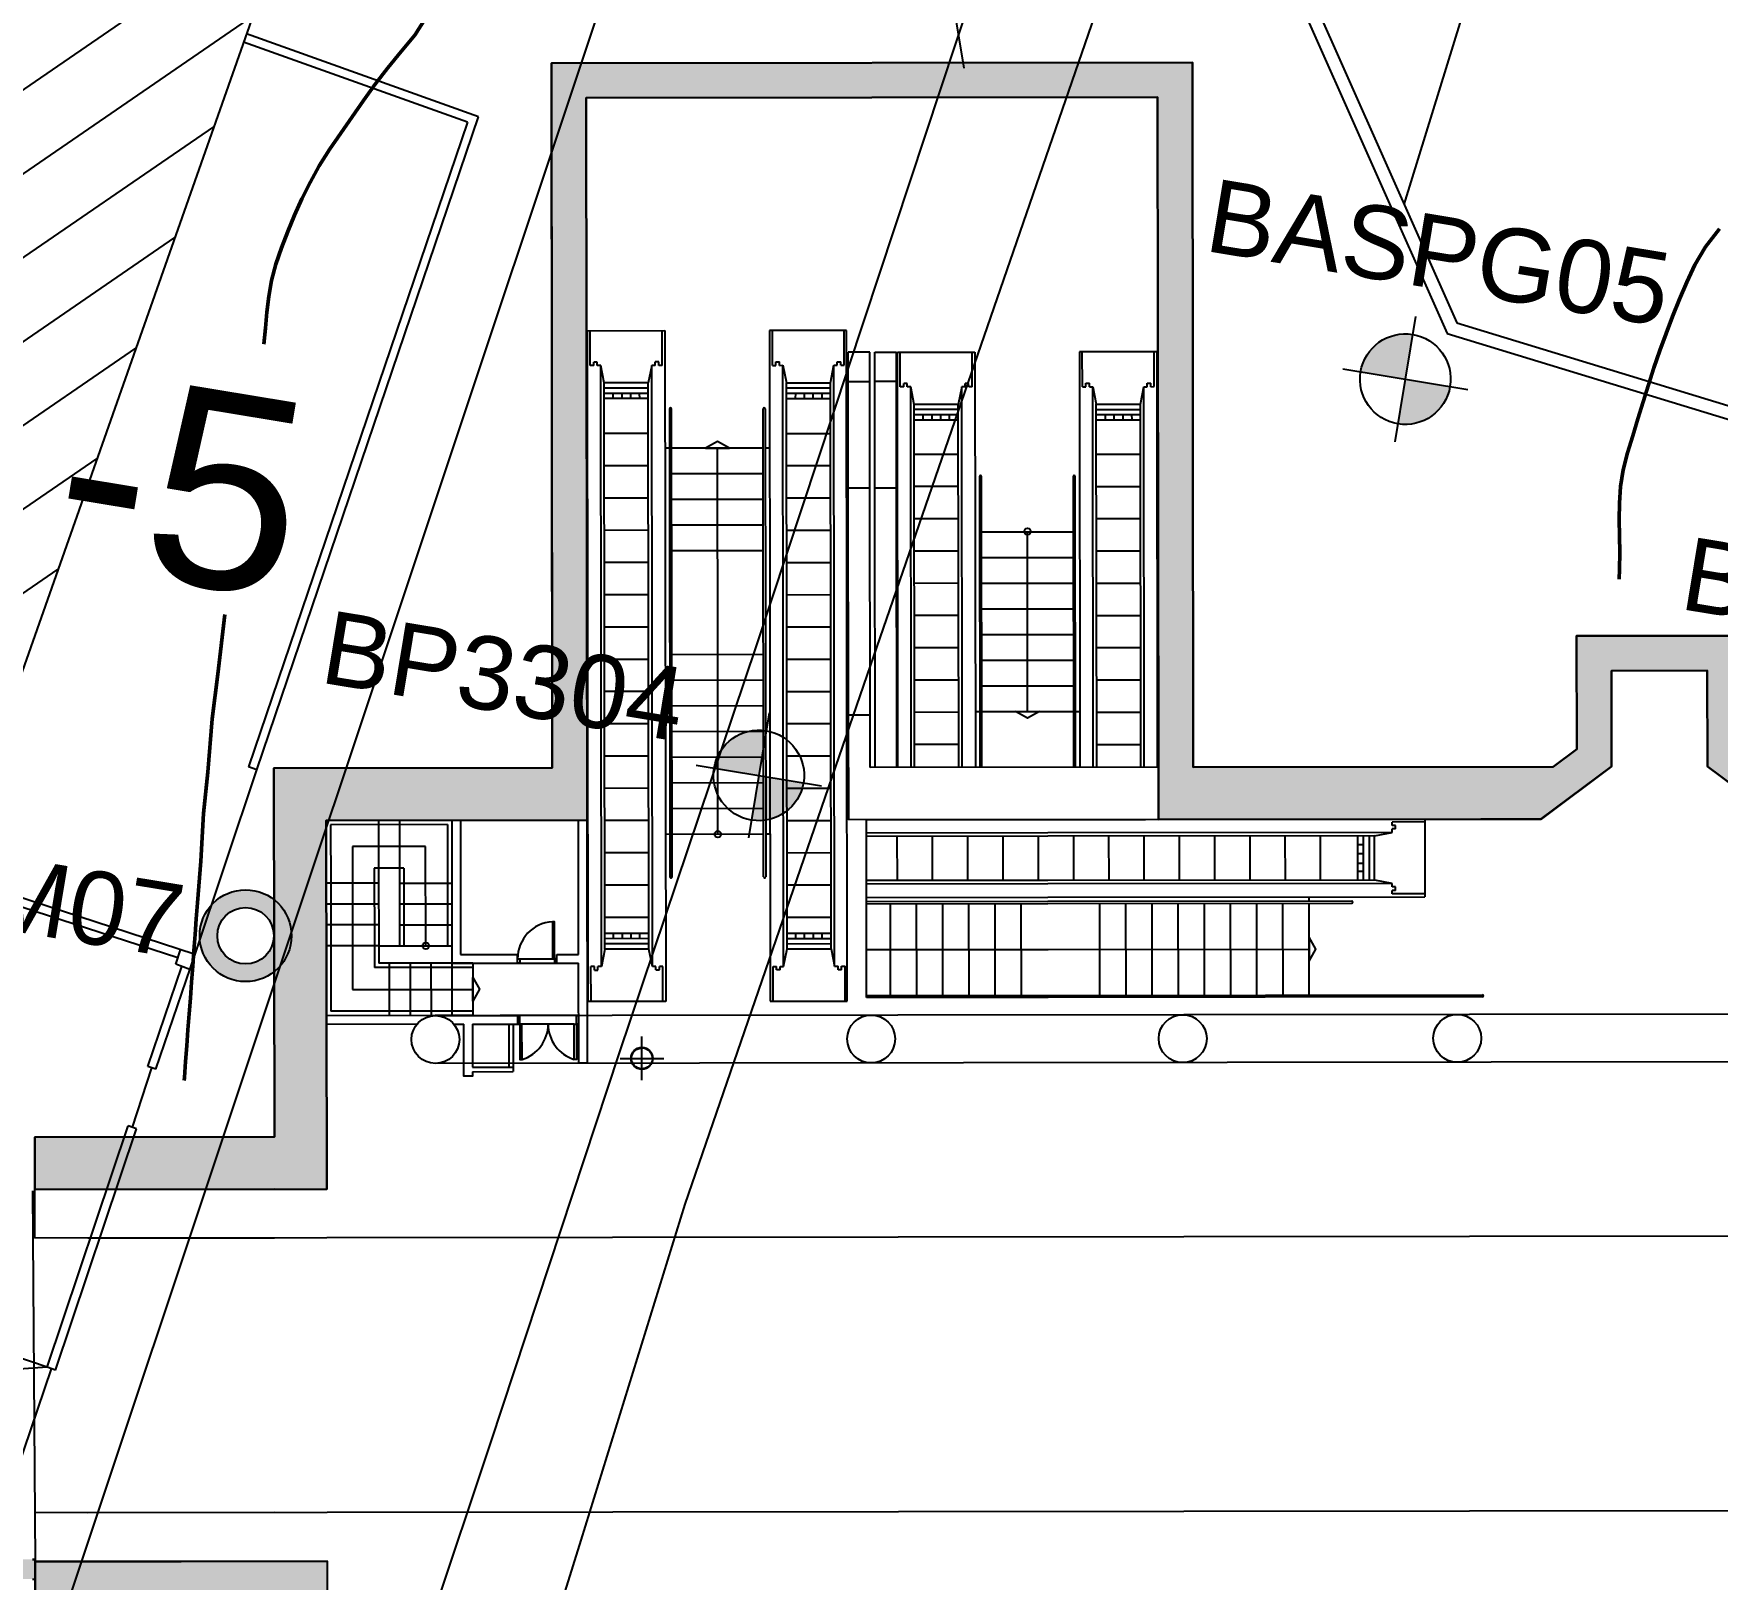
# Model space of a CAD drawing. Header units: metres. Extents: x 93017 to 94633, y 101979 to 102793.
# Drawn here: x 94066.75 to 94074.48, y 102360.57 to 102367.66 of the extents above; entities that cross this region are included whole.
import ezdxf
from ezdxf.enums import TextEntityAlignment as Align

# ---------------------------------------------------------------- set-up
doc = ezdxf.new("R2010")
doc.units = ezdxf.units.M
doc.header["$LTSCALE"] = 0.75
doc.header["$MEASUREMENT"] = 0
doc.header["$PDMODE"] = 34
doc.header["$PDSIZE"] = 0.1
for name, color, linetype in [('CG_DIAF', 253, 'Continuous'), ('CG_KG', 253, 'KG'), ('CG_KR', 253, 'Continuous'), ('CG_KT', 253, 'Continuous'), ('CG_MD', 253, 'Continuous'), ('CG_MD_FRA', 253, 'Continuous'), ('CG_SBL_PR', 253, 'Continuous'), ('CG_SR', 253, 'SR'), ('CG_STA-KYK', 8, 'Continuous'), ('CG_STA-SHM', 8, 'Continuous'), ('COREBOREHOLES', 6, 'Continuous'), ('GEOLOGY', 7, 'Continuous'), ('GSLAYER', 7, 'Continuous'), ('HATCH DIAKINDYNEYSHS', 112, 'Continuous'), ('KANABOS', 8, 'Continuous'), ('Od_skari', 8, 'Continuous'), ('OTM Line 0.25', 2, 'Continuous'), ('OTM Solid 253', 253, 'Continuous'), ('OTM Text 0.25', 2, 'Continuous')]:
    doc.layers.add(name, color=color, linetype=linetype)
doc.styles.add('ARIAL', font='ARIAL.TTF')
doc.linetypes.add('KG', pattern='A,5,-0.5,[114,OrizLt.shx,S=1,R=0,X=0,Y=0.5],-0.5', length=6)
doc.linetypes.add('P3', pattern='A,1e-05,[114,OrizLt.shx,S=0.5,R=0,X=0,Y=0],-0.5,[114,OrizLt.shx,S=0.5,R=0,X=0,Y=0],-0.5,[114,OrizLt.shx,S=1,R=0,X=0,Y=0],-0.5', length=1.50001)
doc.linetypes.add('SR', pattern='A,6,-1.5,[121,OrizLt.shx,S=0.4,R=0,X=0,Y=0],-1.5', length=9)

# ---------------------------------------------------------------- blocks, each defined once
blk = doc.blocks.new('SHM_STA')
at = {"layer": 'CG_STA-KYK'}
blk.add_circle((0, 0), 0.4, dxfattribs=at)
at = {"layer": 'CG_STA-SHM'}
blk.add_point((0, 0), dxfattribs=at)
blk = doc.blocks.new('cross')
at = {"layer": 'GEOLOGY', "color": 6}
for p, q in [((11345.511, -2144.538), (11345.511, -2149.538)), ((11343.011, -2147.038), (11348.011, -2147.038))]:
    blk.add_line(p, q, dxfattribs=at)
blk = doc.blocks.new('XAIDARI')
at = {"layer": 'Od_skari'}
for p, q in [((93911.325, 102350.714), (94019.856, 102332.797)), ((93910.299, 102344.498), (94018.83, 102326.581)), ((94020.039, 102333.902), (94020.687, 102337.829)), ((93940.48, 102335.462), (94015.715, 102323.042)), ((93940.301, 102334.376), (94017.999, 102321.55)), ((94020.039, 102333.902), (94026.649, 102332.811)), ((94019.856, 102332.797), (94026.467, 102331.706)), ((94021.04, 102332.602), (94025.283, 102331.902)), ((94018.83, 102326.581), (94025.44, 102325.49)), ((94020.014, 102326.386), (94024.238, 102325.689)), ((94018.178, 102322.635), (94018.648, 102325.476)), ((94018.648, 102325.476), (94025.258, 102324.385)), ((94025.44, 102325.49), (94025.258, 102324.385)), ((94019.831, 102325.281), (94024.074, 102324.581)), ((93995.672, 102324.784), (93995.329, 102322.702)), ((93996.265, 102324.686), (93995.921, 102322.605)), ((93996.858, 102324.589), (93996.514, 102322.507)), ((93997.45, 102324.491), (93997.106, 102322.409)), ((93998.043, 102324.393), (93997.699, 102322.311)), ((93998.635, 102324.295), (93998.292, 102322.213)), ((93999.228, 102324.197), (93998.884, 102322.116)), ((94025.063, 102323.201), (94025.258, 102324.385)), ((93999.821, 102324.099), (93999.477, 102322.018)), ((94000.413, 102324.002), (94000.07, 102321.92)), ((94018.258, 102315.75), (94019.636, 102324.097)), ((94019.636, 102324.097), (94025.063, 102323.201)), ((94001.414, 102322.767), (93995.5, 102323.743)), ((94002.19, 102323.708), (94001.846, 102321.627)), ((94002.782, 102323.611), (94002.438, 102321.529)), ((94003.37, 102323.486), (94003.031, 102321.431)), ((94003.967, 102323.415), (94003.624, 102321.333)), ((94012.272, 102323.61), (94011.363, 102318.104)), ((94012.469, 102323.577), (94012.095, 102321.308)), ((94012.272, 102323.61), (94012.469, 102323.577)), ((94013.803, 102322.445), (94013.964, 102323.421)), ((94013.901, 102322.429), (94014.062, 102323.404)), ((94013.964, 102323.421), (94013.98, 102323.519)), ((94014.888, 102323.268), (94013.964, 102323.421)), ((94014.904, 102323.367), (94013.98, 102323.519)), ((94006.157, 102323.181), (94003.65, 102307.996)), ((94004.56, 102323.317), (94004.216, 102321.235)), ((94005.153, 102323.219), (94004.809, 102321.137)), ((94005.703, 102323.174), (94005.039, 102319.149)), ((94006.205, 102323.173), (94006.074, 102322.384)), ((94007.897, 102322.894), (94006.157, 102323.181)), ((93992.396, 102321.236), (93992.686, 102322.992)), ((93992.675, 102322.928), (93993.416, 102322.805)), ((94001.219, 102321.583), (93992.686, 102322.992)), ((93993.324, 102322.74), (93993.311, 102322.661)), ((93993.311, 102322.661), (93993.389, 102322.648)), ((93993.324, 102322.74), (93993.403, 102322.727)), ((93993.389, 102322.648), (93993.376, 102322.569)), ((93993.416, 102322.805), (93993.403, 102322.727)), ((93994.357, 102322.817), (94001.235, 102321.682)), ((94001.243, 102321.726), (93994.364, 102322.862)), ((93995.321, 102322.658), (93995.305, 102322.559)), ((94005.524, 102322.088), (94001.414, 102322.767)), ((94005.39, 102307.709), (94007.897, 102322.894)), ((94007.833, 102322.904), (94007.702, 102322.115)), ((94012.421, 102322.673), (94013.605, 102322.478)), ((94017.27, 102317.129), (94018.178, 102322.635)), ((93984.401, 102322.555), (93985.798, 102321.109)), ((93993.376, 102322.569), (94001.169, 102321.282)), ((93993.376, 102322.569), (93993.758, 102322.425)), ((93993.603, 102321.426), (93993.768, 102322.423)), ((93993.716, 102321.407), (93993.881, 102322.404)), ((93993.758, 102322.425), (94001.156, 102321.204)), ((93994.011, 102322.383), (93993.847, 102321.386)), ((93994.011, 102322.383), (93993.847, 102321.386)), ((93993.984, 102321.363), (93994.148, 102322.36)), ((94006.311, 102322.345), (94004.065, 102308.738)), ((94006.153, 102322.371), (94006.074, 102322.384)), ((94006.166, 102322.45), (94006.245, 102322.437)), ((94006.311, 102322.345), (94006.232, 102322.358)), ((94006.324, 102321.937), (94006.311, 102322.345)), ((94007.758, 102307.318), (94010.265, 102322.503)), ((94010.329, 102322.492), (94010.198, 102321.703)), ((94010.265, 102322.503), (94012.021, 102322.213)), ((94012.29, 102322.492), (94014.066, 102322.199)), ((94012.339, 102322.484), (94013.622, 102322.272)), ((94013.671, 102322.264), (94013.704, 102322.461)), ((94015.536, 102321.956), (94013.671, 102322.264)), ((94013.803, 102322.445), (94013.704, 102322.461)), ((94014.727, 102322.293), (94013.803, 102322.445)), ((94015.15, 102322.223), (94014.924, 102322.26)), ((93993.949, 102322.009), (93994.087, 102321.986)), ((93993.979, 102322.187), (93994.116, 102322.164)), ((93994.824, 102321.224), (93994.989, 102322.222)), ((93995.623, 102321.093), (93995.787, 102322.09)), ((93996.421, 102320.961), (93996.586, 102321.958)), ((94006.324, 102321.937), (94004.209, 102309.12)), ((94007.465, 102322.154), (94005.219, 102308.548)), ((94007.322, 102321.772), (94006.324, 102321.937)), ((94007.465, 102322.154), (94007.322, 102321.772)), ((94007.544, 102322.141), (94007.465, 102322.154)), ((94007.557, 102322.22), (94007.636, 102322.207)), ((94007.702, 102322.115), (94007.623, 102322.128)), ((94012.021, 102322.213), (94009.514, 102307.028)), ((94011.957, 102322.223), (94011.826, 102321.434)), ((94015.534, 102321.957), (94017.999, 102321.55)), ((94015.984, 102322.085), (94018.032, 102321.747)), ((93989.756, 102321.671), (93987.968, 102320.75)), ((93989.756, 102321.671), (93990.137, 102321.609)), ((93990.137, 102321.609), (93991.123, 102321.446)), ((93993.88, 102321.588), (93994.017, 102321.565)), ((93993.913, 102321.787), (93994.05, 102321.765)), ((93997.22, 102320.829), (93997.385, 102321.826)), ((93998.019, 102320.697), (93998.184, 102321.694)), ((93998.818, 102320.565), (93998.982, 102321.562)), ((94005.328, 102320.905), (94001.219, 102321.583)), ((94007.322, 102321.772), (94005.206, 102308.955)), ((94007.263, 102321.417), (94006.266, 102321.582)), ((94007.283, 102321.535), (94006.285, 102321.7)), ((94007.302, 102321.654), (94006.305, 102321.819)), ((94006.483, 102321.668), (94006.463, 102321.549)), ((94006.685, 102321.634), (94006.666, 102321.516)), ((94006.883, 102321.602), (94006.863, 102321.483)), ((94007.08, 102321.569), (94007.06, 102321.451)), ((94010.435, 102321.664), (94008.189, 102308.058)), ((94011.59, 102321.473), (94009.343, 102307.867)), ((94010.198, 102321.703), (94010.277, 102321.69)), ((94010.29, 102321.769), (94010.277, 102321.69)), ((94010.369, 102321.756), (94010.29, 102321.769)), ((94010.369, 102321.756), (94010.356, 102321.677)), ((94010.356, 102321.677), (94010.435, 102321.664)), ((94010.435, 102321.664), (94010.449, 102321.256)), ((94011.446, 102321.091), (94011.59, 102321.473)), ((94011.59, 102321.473), (94011.669, 102321.46)), ((94011.682, 102321.539), (94011.669, 102321.46)), ((94011.761, 102321.526), (94011.682, 102321.539)), ((94011.761, 102321.526), (94011.748, 102321.447)), ((93985.798, 102321.109), (93985.439, 102318.938)), ((93991.123, 102321.446), (94005.443, 102319.082)), ((94005.039, 102319.148), (93992.396, 102321.236)), ((93992.407, 102321.3), (93993.147, 102321.178)), ((93993.094, 102321.348), (93993.081, 102321.269)), ((93993.081, 102321.269), (93993.16, 102321.256)), ((93993.094, 102321.348), (93993.173, 102321.335)), ((93993.16, 102321.256), (93993.147, 102321.178)), ((93993.186, 102321.414), (93993.173, 102321.335)), ((93993.593, 102321.428), (93993.186, 102321.414)), ((93993.186, 102321.414), (94000.979, 102320.128)), ((93993.593, 102321.428), (94000.992, 102320.206)), ((93999.617, 102320.433), (93999.781, 102321.431)), ((94000.415, 102320.301), (94000.58, 102321.299)), ((94001.156, 102321.204), (94005.266, 102320.525)), ((94001.169, 102321.282), (94005.279, 102320.604)), ((94001.214, 102320.17), (94001.379, 102321.167)), ((94007.203, 102321.054), (94006.206, 102321.218)), ((94010.449, 102321.256), (94008.333, 102308.439)), ((94011.446, 102321.091), (94009.33, 102308.275)), ((94010.429, 102321.138), (94011.427, 102320.973)), ((94010.449, 102321.256), (94011.446, 102321.091)), ((94012.062, 102321.111), (94011.56, 102318.072)), ((94011.748, 102321.447), (94011.826, 102321.434)), ((94012.555, 102321.029), (94012.062, 102321.111)), ((94012.588, 102321.227), (94012.095, 102321.308)), ((94012.588, 102321.227), (94012.555, 102321.029)), ((94013.46, 102320.981), (94012.572, 102321.128)), ((94013.476, 102321.08), (94012.588, 102321.227)), ((94013.476, 102321.08), (94013.443, 102320.883)), ((94014.962, 102320.835), (94013.476, 102321.08)), ((93987.968, 102320.75), (93987.61, 102318.58)), ((94002.013, 102320.038), (94002.178, 102321.035)), ((94002.812, 102319.906), (94002.976, 102320.903)), ((94003.611, 102319.774), (94003.775, 102320.771)), ((94010.39, 102320.901), (94011.387, 102320.736)), ((94010.409, 102321.019), (94011.407, 102320.855)), ((94010.612, 102320.986), (94010.593, 102320.867)), ((94010.81, 102320.953), (94010.79, 102320.835)), ((94011.007, 102320.921), (94010.987, 102320.802)), ((94011.21, 102320.887), (94011.19, 102320.769)), ((94014.732, 102320.67), (94013.443, 102320.883)), ((94014.428, 102317.598), (94014.962, 102320.835)), ((93989.291, 102320.532), (93988.692, 102320.223)), ((93989.291, 102320.532), (93997.44, 102319.187)), ((94004.409, 102319.642), (94004.574, 102320.639)), ((94007.083, 102320.324), (94006.085, 102320.488)), ((94010.33, 102320.538), (94011.327, 102320.373)), ((94014.231, 102317.631), (94014.732, 102320.67)), ((94014.543, 102317.681), (94014.996, 102320.424)), ((94016.081, 102320.245), (94014.897, 102320.44)), ((94015.489, 102320.342), (94015.118, 102318.093)), ((93988.692, 102320.223), (93988.269, 102317.66)), ((94000.979, 102320.128), (94005.088, 102319.449)), ((94000.992, 102320.206), (94005.101, 102319.528)), ((94005.781, 102309.465), (94007.53, 102320.059)), ((94007.579, 102320.051), (94005.831, 102309.457)), ((94016.003, 102319.771), (94014.819, 102319.966)), ((94015.693, 102318.505), (94015.982, 102320.261)), ((94015.807, 102318.587), (94016.081, 102320.245)), ((94016.555, 102320.166), (94016.081, 102320.245)), ((94016.281, 102318.509), (94016.555, 102320.166)), ((94016.363, 102318.394), (94016.653, 102320.15)), ((94016.555, 102320.166), (94017.739, 102319.971)), ((94016.775, 102317.819), (94017.147, 102320.069)), ((94017.415, 102318.626), (94017.64, 102319.987)), ((94006.962, 102319.594), (94005.965, 102319.758)), ((94009.651, 102319.709), (94007.902, 102309.115)), ((94007.952, 102309.107), (94009.701, 102319.701)), ((94010.209, 102319.808), (94011.207, 102319.643)), ((94016.476, 102319.693), (94017.66, 102319.497)), ((93994.806, 102303.233), (93997.44, 102319.187)), ((94015.925, 102319.297), (94014.741, 102319.493)), ((94016.398, 102319.219), (94017.582, 102319.024)), ((93985.439, 102318.938), (93987.61, 102318.58)), ((93995.726, 102303.892), (93998.229, 102319.056)), ((93998.249, 102319.053), (93996.697, 102309.651)), ((93998.55, 102319.003), (93997.128, 102310.39)), ((93998.628, 102318.991), (93997.272, 102310.772)), ((93998.229, 102319.056), (94004.754, 102317.979)), ((93999.626, 102318.826), (93998.269, 102310.607)), ((93999.704, 102318.813), (93998.282, 102310.2)), ((93998.453, 102309.361), (94000.005, 102318.763)), ((94005.248, 102317.898), (94005.443, 102319.082)), ((94006.842, 102318.863), (94005.844, 102319.028)), ((94007.273, 102319.113), (94007.371, 102319.097)), ((94007.421, 102319.089), (94009.493, 102318.747)), ((94008.457, 102318.918), (94007.842, 102315.198)), ((94010.089, 102319.077), (94011.086, 102318.913)), ((94015.847, 102318.824), (94014.663, 102319.019)), ((93999.541, 102318.31), (93998.543, 102318.474)), ((94000.821, 102308.97), (94002.373, 102318.372)), ((94007.325, 102318.508), (94009.397, 102318.166)), ((94007.325, 102318.508), (94009.397, 102318.166)), ((94009.542, 102318.738), (94009.641, 102318.722)), ((94015.612, 102317.403), (94015.807, 102318.587)), ((94015.693, 102318.505), (94016.363, 102318.394)), ((94016.086, 102317.325), (94016.281, 102318.509)), ((94016.32, 102318.746), (94017.504, 102318.55)), ((94017.187, 102317.244), (94017.415, 102318.626)), ((93984.52, 102318.279), (93988.269, 102317.66)), ((94002.674, 102318.323), (94001.252, 102309.71)), ((94002.752, 102318.31), (94001.396, 102310.091)), ((94003.75, 102318.145), (94002.393, 102309.927)), ((94003.828, 102318.132), (94002.406, 102309.519)), ((94004.129, 102318.082), (94002.577, 102308.68)), ((94004.149, 102318.079), (94003.105, 102311.755)), ((94004.642, 102317.998), (94003.598, 102311.674)), ((94006.721, 102318.133), (94005.724, 102318.298)), ((94009.968, 102318.347), (94010.966, 102318.183)), ((94011.363, 102318.104), (94011.167, 102316.921)), ((94011.363, 102318.104), (94017.27, 102317.129)), ((94015.118, 102318.093), (94016.775, 102317.819)), ((93999.42, 102317.58), (93998.423, 102317.744)), ((94002.667, 102317.794), (94003.665, 102317.629)), ((94004.754, 102317.979), (94004.559, 102316.793)), ((94007.229, 102317.927), (94009.301, 102317.585)), ((94009.848, 102317.617), (94010.845, 102317.453)), ((94014.543, 102317.681), (94017.187, 102317.244)), ((93999.895, 102317.483), (93999.796, 102317.499)), ((94002.016, 102317.133), (93999.944, 102317.475)), ((94000.98, 102317.304), (94000.309, 102313.237)), ((94006.601, 102317.403), (94005.603, 102317.568)), ((94007.133, 102317.346), (94009.205, 102317.004)), ((94010.972, 102315.735), (94011.216, 102317.217)), ((93999.3, 102316.85), (93998.302, 102317.014)), ((94001.921, 102316.552), (93999.849, 102316.894)), ((94002.164, 102317.108), (94002.066, 102317.125)), ((94002.547, 102317.063), (94003.544, 102316.899)), ((94006.48, 102316.673), (94005.483, 102316.838)), ((94009.727, 102316.887), (94010.725, 102316.722)), ((94004.559, 102316.793), (94003.71, 102311.655)), ((94005.052, 102316.712), (94004.204, 102311.574)), ((94004.559, 102316.793), (94005.052, 102316.712)), ((94007.037, 102316.765), (94009.109, 102316.423)), ((94011.761, 102315.604), (94011.957, 102316.79)), ((94011.957, 102316.79), (94018.258, 102315.75)), ((93999.179, 102316.119), (93998.181, 102316.284)), ((94001.825, 102315.971), (93999.753, 102316.313)), ((94002.426, 102316.333), (94003.424, 102316.169)), ((94006.36, 102315.943), (94005.362, 102316.108)), ((94006.941, 102316.184), (94009.013, 102315.842)), ((94009.607, 102316.157), (94010.604, 102315.992)), ((94001.729, 102315.39), (93999.657, 102315.732)), ((94008.664, 102301.756), (94010.972, 102315.735)), ((93999.058, 102315.389), (93998.061, 102315.554)), ((94002.306, 102315.603), (94003.303, 102315.439)), ((94006.239, 102315.213), (94005.242, 102315.378)), ((94006.845, 102315.603), (94008.917, 102315.261)), ((94009.323, 102300.836), (94011.761, 102315.604)), ((94009.486, 102315.427), (94010.484, 102315.262)), ((94001.633, 102314.809), (93999.561, 102315.151)), ((94006.749, 102315.022), (94008.821, 102314.68)), ((94007.842, 102315.198), (94007.013, 102310.176)), ((93998.938, 102314.659), (93997.94, 102314.824)), ((94001.537, 102314.228), (93999.465, 102314.57)), ((94002.185, 102314.873), (94003.183, 102314.708)), ((94006.119, 102314.483), (94005.121, 102314.647)), ((94009.366, 102314.697), (94010.363, 102314.532)), ((94002.065, 102314.143), (94003.062, 102313.978)), ((93998.817, 102313.929), (93997.82, 102314.094)), ((94001.441, 102313.647), (93999.369, 102313.989)), ((94005.998, 102313.753), (94005, 102313.917)), ((94009.245, 102313.967), (94010.243, 102313.802)), ((93998.697, 102313.199), (93997.699, 102313.364)), ((94001.345, 102313.066), (93999.273, 102313.408)), ((94001.944, 102313.413), (94002.942, 102313.248)), ((94005.877, 102313.023), (94004.88, 102313.187)), ((94009.125, 102313.236), (94010.122, 102313.072)), ((93998.576, 102312.469), (93997.579, 102312.633)), ((94001.824, 102312.683), (94002.821, 102312.518)), ((94006.361, 102312.671), (94008.433, 102312.329)), ((94005.757, 102312.292), (94004.759, 102312.457)), ((94009.004, 102312.506), (94010.002, 102312.342)), ((93998.456, 102311.739), (93997.458, 102311.903)), ((94001.703, 102311.953), (94002.701, 102311.788)), ((94006.265, 102312.09), (94008.337, 102311.748)), ((94003.105, 102311.755), (94002.706, 102309.338)), ((94003.105, 102311.755), (94003.598, 102311.674)), ((94003.598, 102311.674), (94003.199, 102309.256)), ((94003.71, 102311.655), (94003.311, 102309.238)), ((94003.71, 102311.655), (94004.204, 102311.574)), ((94004.204, 102311.574), (94003.805, 102309.156)), ((94005.636, 102311.562), (94004.639, 102311.727)), ((94006.169, 102311.509), (94008.241, 102311.167)), ((94008.884, 102311.776), (94009.881, 102311.612)), ((93998.328, 102310.963), (93997.33, 102311.127)), ((93997.508, 102310.976), (93997.527, 102311.095)), ((93997.711, 102310.943), (93997.73, 102311.061)), ((93997.908, 102310.91), (93997.928, 102311.029)), ((94001.582, 102311.223), (94002.58, 102311.058)), ((94008.763, 102311.046), (94009.761, 102310.881)), ((93997.272, 102310.772), (93997.128, 102310.39)), ((93998.269, 102310.607), (93997.272, 102310.772)), ((93998.289, 102310.726), (93997.291, 102310.89)), ((93998.308, 102310.844), (93997.311, 102311.009)), ((93998.105, 102310.878), (93998.125, 102310.996)), ((94005.516, 102310.832), (94004.518, 102310.997)), ((94006.073, 102310.928), (94008.145, 102310.586)), ((93996.891, 102310.429), (93996.761, 102309.64)), ((93996.97, 102310.416), (93996.891, 102310.429)), ((93996.97, 102310.416), (93996.957, 102310.337)), ((93997.036, 102310.324), (93996.957, 102310.337)), ((93997.049, 102310.403), (93997.036, 102310.324)), ((93997.128, 102310.39), (93997.049, 102310.403)), ((93998.282, 102310.2), (93998.269, 102310.607)), ((94001.435, 102310.328), (94002.432, 102310.163)), ((94001.454, 102310.446), (94002.452, 102310.282)), ((94001.638, 102310.295), (94001.657, 102310.413)), ((94001.835, 102310.262), (94001.854, 102310.38)), ((94002.032, 102310.229), (94002.052, 102310.348)), ((94002.235, 102310.196), (94002.255, 102310.314)), ((94005.395, 102310.102), (94004.398, 102310.267)), ((94005.829, 102310.371), (94005.928, 102310.355)), ((94005.977, 102310.347), (94008.049, 102310.005)), ((94008.643, 102310.316), (94009.64, 102310.151)), ((93998.361, 102310.187), (93998.282, 102310.2)), ((93998.361, 102310.187), (93998.348, 102310.108)), ((93998.427, 102310.095), (93998.348, 102310.108)), ((93998.519, 102310.161), (93998.389, 102309.371)), ((93998.44, 102310.174), (93998.427, 102310.095)), ((93998.519, 102310.161), (93998.44, 102310.174)), ((94001.252, 102309.71), (94001.396, 102310.091)), ((94001.396, 102310.091), (94002.393, 102309.927)), ((94001.415, 102310.21), (94002.413, 102310.045)), ((94002.393, 102309.927), (94002.406, 102309.519)), ((94008.099, 102309.997), (94008.197, 102309.98)), ((93996.697, 102309.651), (93998.453, 102309.361)), ((94001.015, 102309.749), (94000.885, 102308.959)), ((94001.015, 102309.749), (94001.094, 102309.736)), ((94001.094, 102309.736), (94001.081, 102309.657)), ((94001.081, 102309.657), (94001.16, 102309.644)), ((94001.173, 102309.723), (94001.16, 102309.644)), ((94001.173, 102309.723), (94001.252, 102309.71)), ((94002.406, 102309.519), (94002.485, 102309.506)), ((94002.485, 102309.506), (94002.472, 102309.427)), ((94002.564, 102309.493), (94002.551, 102309.414)), ((94002.564, 102309.493), (94002.643, 102309.48)), ((94008.522, 102309.586), (94009.519, 102309.421)), ((94002.472, 102309.427), (94002.551, 102309.414)), ((94002.643, 102309.48), (94002.513, 102308.691)), ((94002.706, 102309.338), (94002.597, 102308.677)), ((94003.199, 102309.256), (94002.706, 102309.338)), ((94003.199, 102309.256), (94003.09, 102308.595)), ((94003.311, 102309.238), (94003.202, 102308.577)), ((94003.805, 102309.156), (94003.311, 102309.238)), ((94003.805, 102309.156), (94003.695, 102308.495)), ((94004.209, 102309.12), (94004.065, 102308.738)), ((94005.206, 102308.955), (94004.209, 102309.12)), ((94005.226, 102309.074), (94004.228, 102309.239)), ((94005.245, 102309.192), (94004.248, 102309.357)), ((94005.265, 102309.311), (94004.267, 102309.475)), ((94004.445, 102309.324), (94004.464, 102309.443)), ((94004.648, 102309.291), (94004.667, 102309.409)), ((94004.845, 102309.258), (94004.865, 102309.377)), ((94005.042, 102309.226), (94005.062, 102309.344)), ((94002.577, 102308.68), (94000.821, 102308.97)), ((94003.828, 102308.778), (94003.698, 102307.988)), ((94003.907, 102308.764), (94003.828, 102308.778)), ((94003.907, 102308.764), (94003.894, 102308.686)), ((94003.986, 102308.751), (94003.973, 102308.673)), ((94004.065, 102308.738), (94003.986, 102308.751)), ((94005.219, 102308.548), (94005.206, 102308.955)), ((94008.391, 102308.794), (94009.389, 102308.63)), ((94008.575, 102308.643), (94008.594, 102308.761)), ((94008.772, 102308.61), (94008.791, 102308.728)), ((94003.09, 102308.595), (94002.597, 102308.677)), ((94003.202, 102308.577), (94003.695, 102308.495)), ((94003.973, 102308.673), (94003.894, 102308.686)), ((94005.298, 102308.535), (94005.219, 102308.548)), ((94005.298, 102308.535), (94005.285, 102308.456)), ((94005.364, 102308.443), (94005.285, 102308.456)), ((94005.456, 102308.509), (94005.326, 102307.719)), ((94005.377, 102308.522), (94005.364, 102308.443)), ((94005.456, 102308.509), (94005.377, 102308.522)), ((94008.189, 102308.058), (94008.333, 102308.439)), ((94008.333, 102308.439), (94009.33, 102308.275)), ((94008.352, 102308.558), (94009.35, 102308.393)), ((94008.372, 102308.676), (94009.369, 102308.511)), ((94008.969, 102308.577), (94008.989, 102308.696)), ((94009.172, 102308.544), (94009.192, 102308.662)), ((94003.65, 102307.996), (94005.39, 102307.709)), ((94007.952, 102308.097), (94007.822, 102307.307)), ((94007.952, 102308.097), (94008.031, 102308.084)), ((94008.031, 102308.084), (94008.018, 102308.005)), ((94008.018, 102308.005), (94008.097, 102307.992)), ((94008.11, 102308.071), (94008.097, 102307.992)), ((94008.11, 102308.071), (94008.189, 102308.058)), ((94009.33, 102308.275), (94009.343, 102307.867)), ((94009.343, 102307.867), (94009.422, 102307.854)), ((94009.422, 102307.854), (94009.409, 102307.775)), ((94009.409, 102307.775), (94009.488, 102307.762)), ((94009.58, 102307.828), (94009.45, 102307.039)), ((94009.501, 102307.841), (94009.488, 102307.762)), ((94009.501, 102307.841), (94009.58, 102307.828)), ((94009.514, 102307.028), (94007.758, 102307.318)), ((94008.664, 102301.756), (93995.726, 102303.892)), ((94009.323, 102300.836), (93994.806, 102303.233))]:
    blk.add_line(p, q, dxfattribs=at)
at = {"layer": 'Od_skari', "ltscale": 0.6}
for p, q in [((94014.489, 102320.913), (94014.684, 102322.097)), ((94014.668, 102321.998), (94017.884, 102321.467)), ((94014.684, 102322.097), (94015.536, 102321.956)), ((94014.962, 102320.835), (94015.158, 102322.019)), ((94015.436, 102320.757), (94015.631, 102321.94)), ((94015.909, 102320.678), (94016.105, 102321.862)), ((94017.31, 102321.055), (94014.586, 102321.505)), ((94016.383, 102320.6), (94016.578, 102321.784)), ((94017.64, 102319.987), (94017.884, 102321.467)), ((94014.489, 102320.913), (94016.62, 102320.561)), ((94014.505, 102321.012), (94016.735, 102320.643)), ((94017.147, 102320.069), (94017.31, 102321.055)), ((94016.555, 102320.166), (94016.62, 102320.561)), ((94016.653, 102320.15), (94016.735, 102320.643))]:
    blk.add_line(p, q, dxfattribs=at)
at = {"layer": 'Od_skari'}
for points in [[(94025.465, 102333.007), (94026.649, 102332.811), (94026.844, 102333.995)], [(94001.586, 102323.808), (93991.75, 102325.432)], [(93995.545, 102324.015), (93995.352, 102323.768), (93995.456, 102323.472), (93995.545, 102324.015)], [(94005.696, 102323.13), (94001.586, 102323.808)], [(94001.594, 102323.852), (94005.703, 102323.174)], [(94012.372, 102322.681), (94012.504, 102323.483), (94012.554, 102323.475), (94012.421, 102322.673), (94012.372, 102322.681)], [(94014.904, 102323.367), (94014.92, 102323.466), (94015.118, 102323.433), (94014.924, 102322.26)], [(94013.655, 102322.47), (94013.787, 102323.272), (94013.738, 102323.28), (94013.605, 102322.478), (94013.655, 102322.47)], [(94014.727, 102322.293), (94014.888, 102323.268)], [(94012.323, 102322.689), (94012.372, 102322.681), (94012.339, 102322.484), (94012.29, 102322.492)], [(94006.166, 102322.45), (94006.153, 102322.371)], [(94006.245, 102322.437), (94006.232, 102322.358)], [(94013.704, 102322.461), (94013.655, 102322.47), (94013.622, 102322.272), (94013.671, 102322.264)], [(94007.557, 102322.22), (94007.544, 102322.141)], [(94007.636, 102322.207), (94007.623, 102322.128)], [(94001.235, 102321.682), (94005.345, 102321.003)], [(94005.352, 102321.048), (94001.243, 102321.726)], [(94014.542, 102321.234), (94014.438, 102321.529), (94014.631, 102321.776), (94014.542, 102321.234)], [(94012.621, 102321.12), (94012.482, 102320.281), (94012.532, 102320.273), (94012.67, 102321.112), (94012.621, 102321.12)], [(94012.572, 102321.128), (94012.621, 102321.12), (94012.637, 102321.219), (94012.588, 102321.227)], [(94013.46, 102320.981), (94013.41, 102320.99), (94013.426, 102321.088), (94013.476, 102321.08)], [(94005.296, 102318.194), (94005.052, 102316.712)], [(94000.709, 102317.349), (94001.005, 102317.452), (94001.252, 102317.259), (94000.709, 102317.349)], [(94006.742, 102310.221), (94006.989, 102310.028), (94007.285, 102310.131), (94006.742, 102310.221)]]:
    blk.add_lwpolyline(points, dxfattribs=at)
for points in [[(93991.757, 102325.476, -0.000001), (93991.757, 102325.476), (94001.594, 102323.852)], [(94000.104, 102318.747), (93999.017, 102312.164, 1), (93999.066, 102312.156), (94000.153, 102318.739)], [(94002.225, 102318.397), (94001.138, 102311.814, 1), (94001.188, 102311.806), (94002.274, 102318.389)]]:
    blk.add_lwpolyline(points, format="xyb", dxfattribs=at)
for centre, radius in [((93992.485, 102326.319), 0.55), ((93998.701, 102325.293), 0.55), ((94005.756, 102324.128), 0.55), ((94015.622, 102322.499), 0.55), ((94015.489, 102320.342), 0.075), ((94008.457, 102318.918), 0.075), ((94000.308, 102313.23), 0.075)]:
    blk.add_circle(centre, radius, dxfattribs=at)
for centre, radius, start, end in [((93991.754, 102325.454), 0.0225, 80.6259, 260.6259), ((94012.175, 102322.714), 0.85, 350.6259, 63.5183), ((94013.854, 102322.435), 0.853, 97.872, 170.5483), ((93994.361, 102322.84), 0.0225, 80.6259, 260.6259), ((94012.618, 102321.121), 0.853, 264.175, 350.5483), ((94007.555, 102320.055), 0.025, 350.6259, 170.6259), ((94009.676, 102319.705), 0.025, 350.6259, 170.6259), ((94005.806, 102309.461), 0.025, 170.6259, 350.6259), ((94007.927, 102309.111), 0.025, 170.6259, 350.6259)]:
    blk.add_arc(centre, radius, start, end, dxfattribs=at)

msp = doc.modelspace()

# ---------------------------------------------------------------- hatches: boundary and pattern name
at = {"layer": 'COREBOREHOLES'}
h = msp.add_hatch(color=253, dxfattribs=at)
edge = h.paths.add_edge_path()
edge.add_ellipse((94073.0436, 102366.076), major_axis=(-0.1211, 0.169), ratio=1, start_angle=-45, end_angle=45)
edge.add_line((94072.8385, 102366.1099), (94073.0436, 102366.076))
edge.add_line((94073.0436, 102366.076), (94073.0775, 102366.2812))
edge = h.paths.add_edge_path()
edge.add_ellipse((94073.0436, 102366.076), major_axis=(-0.1211, 0.169), ratio=1, start_angle=135, end_angle=225)
edge.add_line((94073.2487, 102366.0422), (94073.0436, 102366.076))
edge.add_line((94073.0436, 102366.076), (94073.0097, 102365.8709))
h = msp.add_hatch(color=253, dxfattribs=at)
edge = h.paths.add_edge_path()
edge.add_ellipse((94070.0761, 102364.2576), major_axis=(-0.1211, 0.169), ratio=1, start_angle=-45, end_angle=45)
edge.add_line((94069.871, 102364.2915), (94070.0761, 102364.2576))
edge.add_line((94070.0761, 102364.2576), (94070.1099, 102364.4628))
edge = h.paths.add_edge_path()
edge.add_ellipse((94070.0761, 102364.2576), major_axis=(-0.1211, 0.169), ratio=1, start_angle=135, end_angle=225)
edge.add_line((94070.2812, 102364.2238), (94070.0761, 102364.2576))
edge.add_line((94070.0761, 102364.2576), (94070.0422, 102364.0525))
h = msp.add_hatch(color=253, dxfattribs=at)
edge = h.paths.add_edge_path()
edge.add_arc((94067.7204, 102363.522), 0.2108, 0, 360)
edge = h.paths.add_edge_path(flags=16)
edge.add_arc((94067.7204, 102363.522), 0.1296, 0, 360)
at = {"layer": 'HATCH DIAKINDYNEYSHS', "ltscale": 15}
h = msp.add_hatch(dxfattribs=at)
h.set_pattern_fill('ANSI31', color=256, scale=0.1, angle=529.4408, style=0)
h.set_pattern_definition([(214.4408012, (109260.27855, 125634.61407), (0.1795635333, -0.2618457323), [])])
h.paths.add_polyline_path([(94064.7034, 102365.1969), (94066.6565, 102364.626), (94067.9132, 102368.1962), (94068.3174, 102368.0795), (94069.3618, 102371.1212), (94067.2779, 102371.7534), (94066.281, 102368.8317), (94066.0045, 102368.9339)])
h.paths.add_polyline_path([(94066.3965, 102367.1204, -1), (94065.7237, 102367.0086, -1)], flags=16)
h.paths.add_polyline_path([(94060.0375, 102366.5308), (94062.7982, 102365.5698), (94063.3291, 102367.095), (94060.5861, 102368.0498), (94060.5865, 102367.9849), (94060.5515, 102367.9862), (94060.3178, 102367.3359)])
h.paths.add_polyline_path([(94062.7034, 102366.3036, -1), (94062.0306, 102366.1917, -1)], flags=16)
h.paths.add_polyline_path([(94060.8467, 102369.011), (94064.1415, 102367.862), (94064.7005, 102369.3517), (94061.3898, 102370.5259)])
h.paths.add_polyline_path([(94064.0406, 102368.7674, -1), (94063.3678, 102368.6555, -1)], flags=16)
h.paths.add_polyline_path([(94064.4991, 102370.8387), (94064.9313, 102372.0195), (94061.9313, 102372.0362), (94061.8406, 102371.7913)])
h.paths.add_polyline_path([(94064.2625, 102371.5817, -1), (94063.5897, 102371.4698, -1)], flags=16)
h.paths.add_polyline_path([(94064.9313, 102372.0195), (94065.1573, 102372.6367), (94062.5057, 102373.5868), (94061.9313, 102372.0362)])
h.paths.add_polyline_path([(94066.3208, 102366.9672), (94065.8055, 102366.8815), (94065.7556, 102367.1816), (94066.2709, 102367.2673)], flags=8)
h.paths.add_polyline_path([(94067.052, 102368.4625), (94065.7978, 102368.254), (94065.847, 102367.958), (94067.1012, 102368.1666)], flags=24)
h.paths.add_polyline_path([(94066.8648, 102368.1089), (94066.2953, 102368.0142), (94066.3568, 102367.6443), (94066.9263, 102367.739)], flags=24)
h.paths.add_polyline_path([(94062.6277, 102366.1503), (94062.1117, 102366.0645), (94062.0618, 102366.3648), (94062.5778, 102366.4506)], flags=8)
h.paths.add_polyline_path([(94061.9899, 102366.854), (94061.5289, 102366.9947), (94061.4727, 102366.8107), (94061.9337, 102366.6699)], flags=24)
h.paths.add_polyline_path([(94062.0908, 102366.9234), (94061.5212, 102366.8287), (94061.5827, 102366.4587), (94062.1523, 102366.5534)], flags=24)
h.paths.add_polyline_path([(94063.9649, 102368.6142), (94063.4497, 102368.5285), (94063.4004, 102368.8253), (94063.9155, 102368.9109)], flags=8)
h.paths.add_polyline_path([(94062.8933, 102369.5002), (94062.3237, 102369.4055), (94062.3852, 102369.0356), (94062.9548, 102369.1303)], flags=24)
h.paths.add_polyline_path([(94064.1868, 102371.4284), (94063.6693, 102371.3424), (94063.6194, 102371.6425), (94064.1369, 102371.7285)], flags=8)
h.paths.add_polyline_path([(94063.7514, 102372.2363), (94063.1818, 102372.1416), (94063.2434, 102371.7717), (94063.8129, 102371.8664)], flags=24)
h.paths.add_polyline_path([(94063.938, 102372.5771), (94062.6838, 102372.3685), (94062.733, 102372.0726), (94063.9872, 102372.2811)], flags=24)
at = {"layer": 'OTM Solid 253'}
h = msp.add_hatch(color=256, dxfattribs=at)
h.paths.add_polyline_path([(94066.043, 102348.9891), (94063.1743, 102350.9333), (94068.0111, 102358.6217), (94067.8568, 102358.7188), (94067.8548, 102360.4079), (94066.7548, 102360.4095), (94066.7547, 102360.6496), (94068.0945, 102360.6511), (94068.0996, 102358.9591), (94068.3237, 102358.8181), (94063.3921, 102350.9789), (94066.1327, 102349.1215)])
h.paths.add_polyline_path([(94091.4345, 102360.6783), (94091.4348, 102360.4383), (94090.3348, 102360.437), (94090.3355, 102359.861), (94084.0855, 102359.8537), (94084.0868, 102358.7377), (94074.7049, 102358.7268), (94074.5969, 102358.6463), (94074.5975, 102358.1267), (94073.8375, 102358.1258), (94073.8369, 102358.6454), (94073.7286, 102358.7257), (94070.5788, 102358.722), (94069.6893, 102357.3082), (94069.1815, 102357.6276), (94065.2431, 102351.3673), (94066.9012, 102350.2431), (94066.8112, 102350.1113), (94065.0338, 102351.3165), (94069.3748, 102358.2385), (94069.5142, 102358.1509), (94069.2692, 102357.7615), (94069.6391, 102357.5288), (94070.5407, 102358.9619), (94073.6737, 102358.9656), (94073.9968, 102358.726), (94073.9973, 102358.286), (94074.4373, 102358.2865), (94074.4368, 102358.7265), (94074.7592, 102358.9669), (94083.8465, 102358.9774), (94083.8452, 102360.0934), (94090.0952, 102360.1007), (94090.0945, 102360.6767)])
h.paths.add_polyline_path([(94066.7525, 102362.3575), (94068.0925, 102362.3591), (94068.0906, 102364.0511), (94069.2879, 102364.0525), (94069.284, 102367.3664), (94071.9067, 102367.3695), (94071.9103, 102364.2955), (94071.9106, 102364.0555), (94073.6678, 102364.0576), (94073.9903, 102364.298), (94073.9898, 102364.738), (94074.4298, 102364.7385), (94074.4303, 102364.2985), (94074.7533, 102364.0589), (94078.6553, 102364.0634), (94082.2521, 102362.9516), (94082.9208, 102362.9524), (94083.2451, 102364.0087), (94083.8406, 102364.0094), (94083.8419, 102362.9534), (94090.0919, 102362.9607), (94090.0925, 102362.3847), (94091.4325, 102362.3863), (94091.4322, 102362.6263), (94090.3322, 102362.625), (94090.3316, 102363.201), (94084.0816, 102363.1937), (94084.0803, 102364.2497), (94083.0677, 102364.2485), (94082.7373, 102363.1722), (94082.3526, 102363.1717), (94078.6962, 102364.3035), (94074.6984, 102364.2988), (94074.5902, 102364.3791), (94074.5896, 102364.8987), (94073.8296, 102364.8978), (94073.8302, 102364.3782), (94073.7221, 102364.2977), (94072.0703, 102364.2957), (94072.0665, 102367.5297), (94069.1238, 102367.5262), (94069.1276, 102364.2923), (94067.8503, 102364.2908), (94067.8523, 102362.5988), (94066.7523, 102362.5975)])
msp.add_hatch(color=256, dxfattribs=at).paths.add_polyline_path([(94066.7525, 102362.3575), (94066.7523, 102362.5975), (94067.8523, 102362.5988), (94067.8503, 102364.2908), (94069.1276, 102364.2923), (94069.1238, 102367.5262), (94072.0665, 102367.5297), (94072.0703, 102364.2957), (94073.7221, 102364.2977), (94073.8302, 102364.3782), (94073.8296, 102364.8978), (94074.5896, 102364.8987), (94074.5902, 102364.3791), (94074.6984, 102364.2988), (94078.6962, 102364.3035), (94082.3526, 102363.1717), (94082.7373, 102363.1722), (94083.0677, 102364.2485), (94084.0803, 102364.2497), (94084.0816, 102363.1937), (94090.3316, 102363.201), (94090.3322, 102362.625), (94091.4322, 102362.6263), (94091.4325, 102362.3863), (94090.0925, 102362.3847), (94090.0919, 102362.9607), (94083.8419, 102362.9534), (94083.8406, 102364.0094), (94083.2451, 102364.0087), (94082.9208, 102362.9524), (94082.2521, 102362.9516), (94078.6553, 102364.0634), (94074.7533, 102364.0589), (94074.4303, 102364.2985), (94074.4298, 102364.7385), (94073.9898, 102364.738), (94073.9903, 102364.298), (94073.6678, 102364.0576), (94071.9106, 102364.0555), (94071.9103, 102364.2955), (94071.9067, 102367.3695), (94069.284, 102367.3664), (94069.2879, 102364.0525), (94068.0906, 102364.0511), (94068.0925, 102362.3591)])
h = msp.add_hatch(color=256, dxfattribs=at)
edge = h.paths.add_edge_path()
edge.add_line((94053.1639, 102361.2957), (94053.1492, 102361.2068))
edge.add_arc((94062.9007, 102441.5525), 80.9353, 263.079933, 266.485599)
edge.add_line((94057.9394, 102360.7694), (94057.9906, 102360.7663))
edge.add_line((94057.9906, 102360.7663), (94058.2928, 102360.7485))
edge.add_line((94058.2928, 102360.7485), (94058.5957, 102360.7317))
edge.add_line((94058.5957, 102360.7317), (94058.8985, 102360.7161))
edge.add_line((94058.8985, 102360.7161), (94059.2012, 102360.7014))
edge.add_line((94059.2012, 102360.7014), (94059.5039, 102360.6878))
edge.add_line((94059.5039, 102360.6878), (94059.8066, 102360.6751))
edge.add_line((94059.8066, 102360.6751), (94060.1092, 102360.6633))
edge.add_line((94060.1092, 102360.6633), (94060.4117, 102360.6524))
edge.add_line((94060.4117, 102360.6524), (94060.7141, 102360.6424))
edge.add_line((94060.7141, 102360.6424), (94061.0164, 102360.6333))
edge.add_line((94061.0164, 102360.6333), (94061.3187, 102360.6249))
edge.add_line((94061.3187, 102360.6249), (94061.6209, 102360.6172))
edge.add_line((94061.6209, 102360.6172), (94061.923, 102360.6103))
edge.add_line((94061.923, 102360.6103), (94062.225, 102360.6041))
edge.add_line((94062.225, 102360.6041), (94062.5269, 102360.5985))
edge.add_line((94062.5269, 102360.5985), (94062.8287, 102360.5936))
edge.add_line((94062.8287, 102360.5936), (94063.1304, 102360.5892))
edge.add_line((94063.1304, 102360.5892), (94063.432, 102360.5854))
edge.add_line((94063.432, 102360.5854), (94063.7336, 102360.5821))
edge.add_line((94063.7336, 102360.5821), (94064.035, 102360.5793))
edge.add_line((94064.035, 102360.5793), (94064.3363, 102360.5769))
edge.add_line((94064.3363, 102360.5769), (94064.6375, 102360.575))
edge.add_line((94064.6375, 102360.575), (94064.9386, 102360.5734))
edge.add_line((94064.9386, 102360.5734), (94065.2397, 102360.5722))
edge.add_line((94065.2397, 102360.5722), (94065.5401, 102360.5712))
edge.add_line((94065.5401, 102360.5712), (94065.841, 102360.5706))
edge.add_line((94065.841, 102360.5706), (94066.1417, 102360.5702))
edge.add_line((94066.1417, 102360.5702), (94066.4424, 102360.57))
edge.add_line((94066.4424, 102360.57), (94066.7429, 102360.57))
edge.add_line((94066.7429, 102360.57), (94066.7545, 102360.57))
edge.add_line((94066.7545, 102360.57), (94066.7544, 102360.66))
edge.add_line((94066.7544, 102360.66), (94066.7429, 102360.66))
edge.add_line((94066.7429, 102360.66), (94066.4425, 102360.66))
edge.add_line((94066.4425, 102360.66), (94066.1419, 102360.6602))
edge.add_line((94066.1419, 102360.6602), (94065.8412, 102360.6606))
edge.add_line((94065.8412, 102360.6606), (94065.5404, 102360.6612))
edge.add_line((94065.5404, 102360.6612), (94065.24, 102360.6622))
edge.add_line((94065.24, 102360.6622), (94064.9391, 102360.6634))
edge.add_line((94064.9391, 102360.6634), (94064.6381, 102360.665))
edge.add_line((94064.6381, 102360.665), (94064.337, 102360.6669))
edge.add_line((94064.337, 102360.6669), (94064.0358, 102360.6693))
edge.add_line((94064.0358, 102360.6693), (94063.7345, 102360.6721))
edge.add_line((94063.7345, 102360.6721), (94063.4331, 102360.6754))
edge.add_line((94063.4331, 102360.6754), (94063.1316, 102360.6792))
edge.add_line((94063.1316, 102360.6792), (94062.8301, 102360.6836))
edge.add_line((94062.8301, 102360.6836), (94062.5284, 102360.6885))
edge.add_line((94062.5284, 102360.6885), (94062.2267, 102360.6941))
edge.add_line((94062.2267, 102360.6941), (94061.9249, 102360.7003))
edge.add_line((94061.9249, 102360.7003), (94061.623, 102360.7072))
edge.add_line((94061.623, 102360.7072), (94061.3211, 102360.7148))
edge.add_line((94061.3211, 102360.7148), (94061.019, 102360.7232))
edge.add_line((94061.019, 102360.7232), (94060.7169, 102360.7324))
edge.add_line((94060.7169, 102360.7324), (94060.4148, 102360.7424))
edge.add_line((94060.4148, 102360.7424), (94060.1125, 102360.7532))
edge.add_line((94060.1125, 102360.7532), (94059.8102, 102360.765))
edge.add_line((94059.8102, 102360.765), (94059.5079, 102360.7777))
edge.add_line((94059.5079, 102360.7777), (94059.2054, 102360.7913))
edge.add_line((94059.2054, 102360.7913), (94058.903, 102360.8059))
edge.add_line((94058.903, 102360.8059), (94058.6005, 102360.8216))
edge.add_line((94058.6005, 102360.8216), (94058.2979, 102360.8383))
edge.add_line((94058.2979, 102360.8383), (94057.996, 102360.8561))
edge.add_line((94057.996, 102360.8561), (94057.9449, 102360.8593))
edge.add_arc((94062.9007, 102441.5524), 80.8452, 263.082671, 266.485609, ccw=False)

# ---------------------------------------------------------------- linework, layer by layer
at = {"layer": 'CG_DIAF'}
for p, q in [((94073.0384, 102366.8779), (94074.2524, 102370.8094)), ((94066.8101, 102361.5414), (94065.8934, 102361.8536)), ((94066.8101, 102361.5414), (94065.2141, 102361.4286))]:
    msp.add_line(p, q, dxfattribs=at)
at = {"layer": 'CG_KG'}
for p, q in [((94067.4876, 102363.4335), (94067.7722, 102364.2836)), ((94067.201, 102362.6429), (94067.29, 102362.9154)), ((94069.2613, 102360.7484), (94069.7383, 102362.2899)), ((94066.6416, 102360.9786), (94066.829, 102361.535)), ((94068.8309, 102359.3844), (94069.2613, 102360.7484))]:
    msp.add_line(p, q, dxfattribs=at)
at = {"layer": 'CG_KR'}
for p, q in [((94070.0657, 102364.8519), (94071.4621, 102369.0712)), ((94066.7523, 102360.0017), (94069.3679, 102367.8439)), ((94069.436, 102362.9851), (94070.0657, 102364.8519)), ((94068.8455, 102361.1962), (94069.436, 102362.9851)), ((94067.4611, 102357.0443), (94068.8455, 102361.1962))]:
    msp.add_line(p, q, dxfattribs=at)
at = {"layer": 'CG_KR', "flags": 128}
for points in [[(94079.3543, 102343.7899, 0.000001), (94076.7872, 102345.6381, 0.000007), (94076.2725, 102346.0086, 0.000072)], [(94078.3057, 102345.5334, -0.000003), (94080.4194, 102344.0086, -0.000361)]]:
    msp.add_lwpolyline(points, format="xyb", dxfattribs=at)
at = {"layer": 'CG_KT'}
msp.add_line((94067.9132, 102368.1962), (94066.6565, 102364.626), dxfattribs=at)
at = {"layer": 'CG_MD'}
for p, q in [((94072.0416, 102368.9715), (94073.2361, 102366.2856)), ((94072.1057, 102368.9751), (94073.2798, 102366.335)), ((94068.7389, 102367.2555), (94067.7114, 102367.6228)), ((94068.7894, 102367.2799), (94067.7247, 102367.6605)), ((94067.7722, 102364.2836), (94068.7894, 102367.2799)), ((94073.2361, 102366.2856), (94075.3898, 102365.6275)), ((94073.2798, 102366.335), (94075.4068, 102365.685)), ((94067.4091, 102363.4198), (94063.5673, 102364.6727)), ((94067.4885, 102363.436), (94063.5797, 102364.7108)), ((94067.7722, 102364.2836), (94067.7344, 102364.2965)), ((94067.309, 102362.909), (94067.4876, 102363.4335)), ((94067.3994, 102363.3914), (94067.422, 102363.4577)), ((94067.2711, 102362.9219), (94067.4275, 102363.3811)), ((94067.4651, 102363.3672), (94067.3994, 102363.3914)), ((94067.309, 102362.909), (94067.2711, 102362.9219)), ((94066.8101, 102361.5414), (94067.182, 102362.6492)), ((94066.848, 102361.5286), (94067.22, 102362.6365)), ((94067.22, 102362.6365), (94067.182, 102362.6492)), ((94066.848, 102361.5286), (94066.8101, 102361.5414))]:
    msp.add_line(p, q, dxfattribs=at)
at = {"layer": 'CG_MD_FRA'}
msp.add_line((94068.7389, 102367.2555), (94067.7344, 102364.2965), dxfattribs=at)
at = {"layer": 'CG_SBL_PR', "linetype": 'P3', "flags": 128}
msp.add_lwpolyline([(94068.7389, 102367.2555), (94067.7344, 102364.2965)], dxfattribs=at)
at = {"layer": 'CG_SR'}
for p, q in [((94070.5732, 102364.7164), (94072.0416, 102368.9715)), ((94069.7383, 102362.2899), (94070.5732, 102364.7164))]:
    msp.add_line(p, q, dxfattribs=at)
at = {"layer": 'COREBOREHOLES', "color": 253}
for p, q in [((94073.091, 102366.3632), (94072.9962, 102365.7889)), ((94072.7564, 102366.1234), (94073.3308, 102366.0286)), ((94070.1235, 102364.5448), (94070.0287, 102363.9705)), ((94069.7889, 102364.3051), (94070.3633, 102364.2102))]:
    msp.add_line(p, q, dxfattribs=at)
for radius in [0.2108, 0.1296]:
    msp.add_circle((94067.7204, 102363.522), radius, dxfattribs=at)
for centre in [(94073.0436, 102366.076), (94070.0761, 102364.2576)]:
    msp.add_ellipse(centre, major_axis=(0.169, 0.1211), ratio=1, start_param=5.497787, end_param=11.780972, dxfattribs=at)
at = {"layer": 'GEOLOGY', "color": 2}
msp.add_lwpolyline([(94074.7533, 102364.0589), (94074.4303, 102364.2985), (94074.4298, 102364.7385), (94073.9898, 102364.738), (94073.9903, 102364.298), (94073.6678, 102364.0576), (94071.9106, 102364.0555), (94071.9103, 102364.2955), (94071.9067, 102367.3695), (94069.284, 102367.3664), (94069.2879, 102364.0525), (94068.0906, 102364.0511), (94068.0925, 102362.3591), (94066.7525, 102362.3575), (94066.7523, 102362.5975), (94067.8523, 102362.5988), (94067.8503, 102364.2908), (94069.1276, 102364.2923), (94069.1238, 102367.5262), (94072.0665, 102367.5297), (94072.0703, 102364.2957), (94073.7221, 102364.2977), (94073.8302, 102364.3782), (94073.8296, 102364.8978), (94074.5896, 102364.8987)], dxfattribs=at)
at = {"layer": 'GSLAYER', "color": 1, "lineweight": 50, "flags": 128}
for points in [[(94067.8047, 102366.2365), (94067.8117, 102366.3096), (94067.8181, 102366.3827), (94067.8264, 102366.4559), (94067.8392, 102366.5295), (94067.8591, 102366.6037), (94067.8849, 102366.6785), (94067.9136, 102366.7534), (94067.9447, 102366.8285), (94067.9788, 102366.9037), (94068.0165, 102366.9789), (94068.0586, 102367.0542), (94068.1056, 102367.1294), (94068.1571, 102367.2047), (94068.209, 102367.2799), (94068.2616, 102367.3552), (94068.3158, 102367.4303), (94068.3729, 102367.5054), (94068.4341, 102367.5802), (94068.4968, 102367.6549), (94068.545, 102367.7298)], [(94074.4863, 102366.7655), (94074.4211, 102366.6836), (94074.3728, 102366.6007), (94074.3358, 102366.521), (94074.3025, 102366.4426), (94074.2708, 102366.3641), (94074.2407, 102366.2856), (94074.2121, 102366.2071), (94074.1849, 102366.1287), (94074.1593, 102366.0505), (94074.1347, 102365.9723), (94074.1108, 102365.8943), (94074.0873, 102365.8163), (94074.0637, 102365.7382), (94074.0429, 102365.6604), (94074.0311, 102365.5835), (94074.0262, 102365.5072), (94074.0259, 102365.4314), (94074.0275, 102365.3557), (94074.0286, 102365.28), (94074.0273, 102365.2041), (94074.0252, 102365.158)], [(94067.4386, 102362.8583), (94067.4395, 102362.8714), (94067.445, 102362.9443), (94067.4505, 102363.0172), (94067.4559, 102363.0901), (94067.4614, 102363.1629), (94067.4668, 102363.2358), (94067.4723, 102363.3087), (94067.4777, 102363.3816), (94067.4832, 102363.4544), (94067.4886, 102363.5273), (94067.4941, 102363.6002), (94067.4995, 102363.6731), (94067.5147, 102363.8637), (94067.5274, 102364.0836), (94067.5464, 102364.2722), (94067.5676, 102364.5171), (94067.5928, 102364.7217), (94067.6256, 102364.9962)]]:
    msp.add_lwpolyline(points, dxfattribs=at)
at = {"layer": 'GSLAYER', "color": 7, "flags": 128}
msp.add_lwpolyline([(94067.4995, 102363.6731), (94067.4995, 102363.6731)], dxfattribs=at)
at = {"layer": 'KANABOS'}
msp.add_line((94070.8537, 102368.4903), (94071.0178, 102367.5039), dxfattribs=at)
at = {"layer": 'Od_skari'}
msp.add_lwpolyline([(94066.7429, 102362.352), (94066.7545, 102360.6495)], dxfattribs=at)
at = {"layer": 'OTM Line 0.25', "flags": 128}
for points in [[(94074.5896, 102364.8987), (94073.8296, 102364.8978), (94073.8302, 102364.3782), (94073.7221, 102364.2977), (94072.0703, 102364.2957), (94072.0665, 102367.5297), (94069.1238, 102367.5262), (94069.1276, 102364.2923), (94067.8503, 102364.2908), (94067.8523, 102362.5988), (94066.7523, 102362.5975), (94066.7525, 102362.3575)], [(94066.7525, 102362.3575), (94068.0925, 102362.3591), (94068.0906, 102364.0511), (94069.2879, 102364.0525), (94069.284, 102367.3664), (94071.9067, 102367.3695), (94071.9103, 102364.2955), (94071.9106, 102364.0555), (94073.6678, 102364.0576), (94073.9903, 102364.298), (94073.9898, 102364.738), (94074.4298, 102364.7385), (94074.4303, 102364.2985), (94074.7533, 102364.0589)], [(94066.043, 102348.9891), (94063.1743, 102350.9332), (94068.0111, 102358.6217), (94067.8568, 102358.7188), (94067.8548, 102360.4079), (94066.7548, 102360.4095), (94066.7547, 102360.6495), (94068.0945, 102360.6511), (94068.0996, 102358.9591), (94068.3237, 102358.8181), (94063.392, 102350.9789), (94066.1327, 102349.1215), (94066.043, 102348.9891)], [(94066.7429, 102360.66), (94066.7544, 102360.66)], [(94066.7429, 102360.57), (94066.7545, 102360.57)]]:
    msp.add_lwpolyline(points, dxfattribs=at)
at = {"layer": 'OTM Solid 253', "ltscale": 0.5}
msp.add_lwpolyline([(94066.7429, 102360.57), (94066.7545, 102360.57), (94066.7544, 102360.66), (94066.7429, 102360.66)], dxfattribs=at)

# ---------------------------------------------------------------- block references
at = {"xscale": 0.1999999999955401, "yscale": 0.1999999999970896, "zscale": 0.2, "rotation": 189.440801158079}
msp.add_blockref('XAIDARI', (109260.2786, 125634.6141), dxfattribs=at)
at = {"layer": 'CG_STA-SHM', "xscale": 0.120000000013111, "yscale": 0.1187999999965541, "zscale": 0.12, "rotation": 189.4408011610518}
msp.add_blockref('SHM_STA', (94069.5394, 102362.9593), dxfattribs=at)
at = {"layer": 'GEOLOGY', "color": 33, "xscale": 0.2000000000122818, "yscale": 0.2000000000116415, "zscale": 0.2, "rotation": 9.440801161507581}
msp.add_blockref('cross', (91762.1321, 102419.3912), dxfattribs=at)

# ---------------------------------------------------------------- texts
at = {"layer": 'COREBOREHOLES', "color": 253, "char_height": 0.336, "attachment_point": 1, "rotation": 350.62593, "style": 'ARIAL'}
for s, insert, width in [('{\\fArial|b0|i0|c0|p34;BASPG05}', (94072.1694, 102366.9976), 0.54167), ('{\\fArial|b0|i0|c0|p34;BASFM05}', (94074.3505, 102365.3545), 0.379169), ('{\\fArial|b0|i0|c0|p34;BP3304}', (94068.1089, 102365.0167), 0.54167), ('{\\fArial|b0|i0|c0|p34;BASFM07}', (94065.3457, 102364.0987), 0.379169)]:
    msp.add_mtext(s, dxfattribs=dict(at, insert=insert, width=width))
at = {"layer": 'OTM Text 0.25', "color": 1, "style": 'ARIAL'}
msp.add_text('-5', height=0.9, rotation=350.62593, dxfattribs=at).set_placement((94066.8767, 102365.6893), align=Align.MIDDLE_LEFT)

doc.saveas('drawing.dxf')
